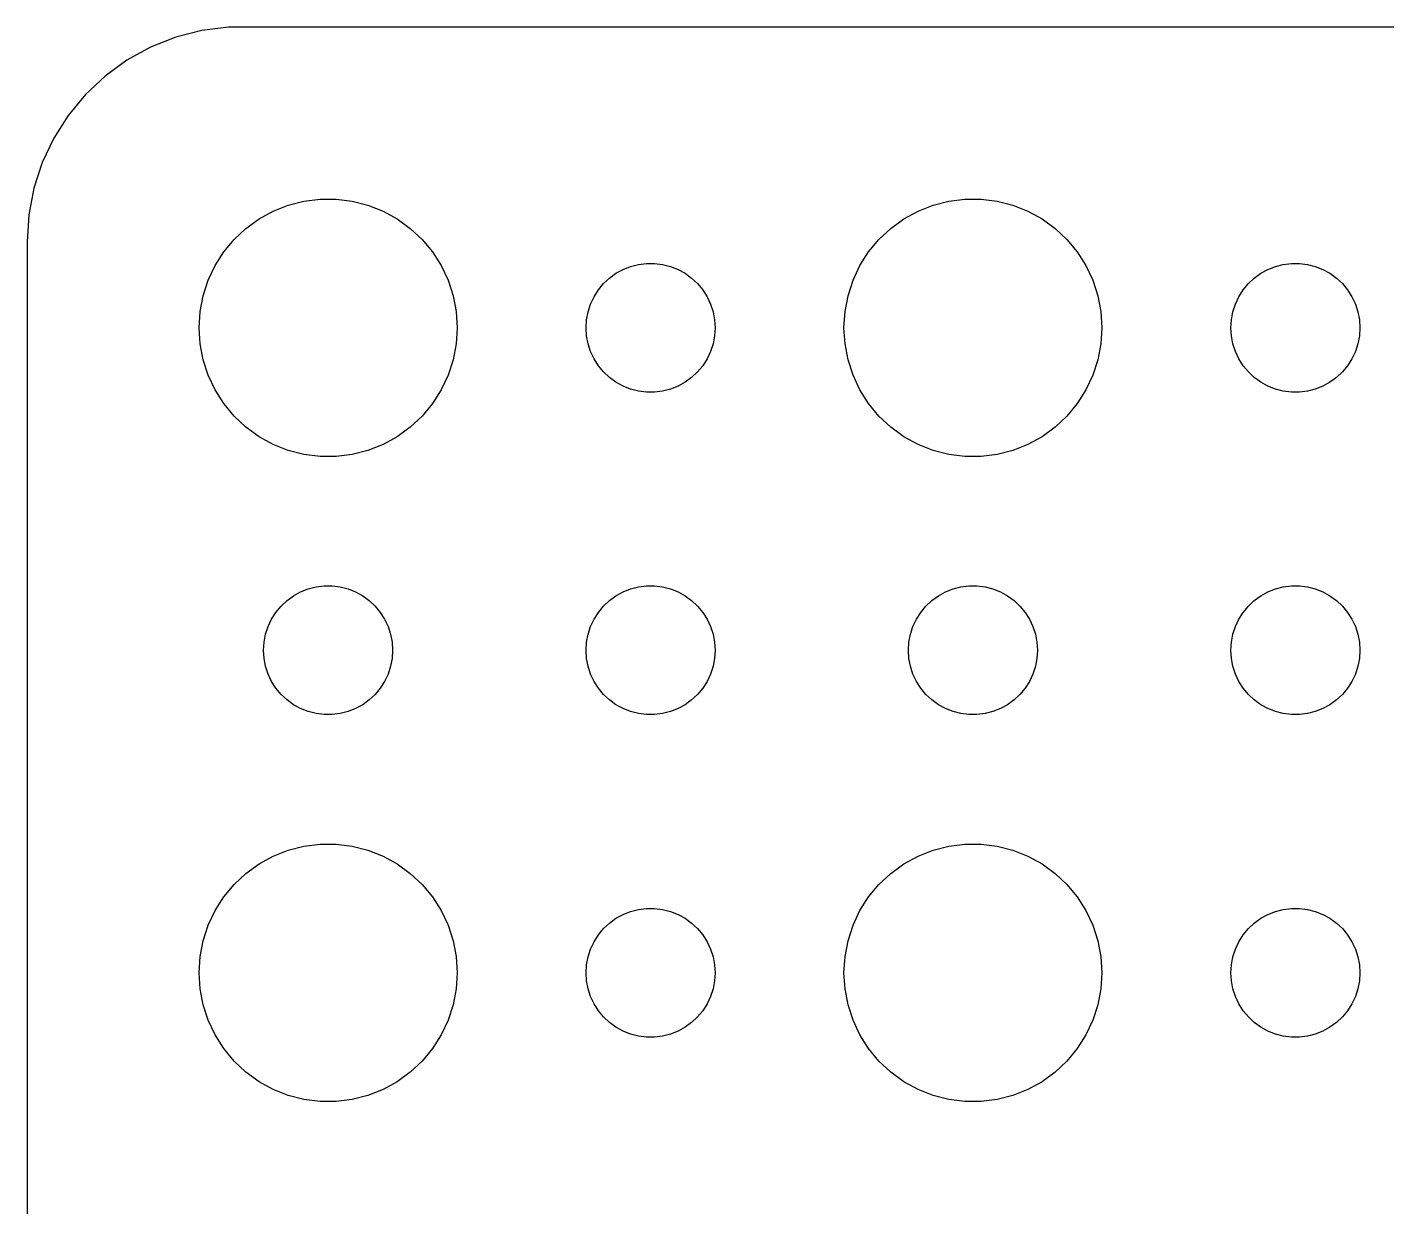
# Model space of a CAD drawing. Header units: metres. Extents: x -134 to 134, y 176 to 394.
# Drawn here: x -134.5 to -102.87, y 252.56 to 279.99 of the extents above; entities that cross this region are included whole.
import ezdxf

# ---------------------------------------------------------------- set-up
doc = ezdxf.new("R2010")
doc.units = ezdxf.units.M

msp = doc.modelspace()

# ---------------------------------------------------------------- linework, layer by layer
for p, q in [((-130.437, 279.911), (-131.045, 279.755)), ((-129.814, 279.99), (-130.437, 279.911)), ((129.814, 279.99), (-129.814, 279.99)), ((-131.045, 279.755), (-131.629, 279.524)), ((-131.629, 279.524), (-132.179, 279.222)), ((-132.179, 279.222), (-132.687, 278.853)), ((-132.687, 278.853), (-133.145, 278.423)), ((-133.145, 278.423), (-133.545, 277.939)), ((-133.545, 277.939), (-133.882, 277.409)), ((-133.882, 277.409), (-134.149, 276.841)), ((-134.149, 276.841), (-134.343, 276.243)), ((-134.343, 276.243), (-134.461, 275.627)), ((-128.777, 275.714), (-128.427, 275.853)), ((-128.427, 275.853), (-128.062, 275.947)), ((-128.062, 275.947), (-127.688, 275.994)), ((-127.688, 275.994), (-127.312, 275.994)), ((-127.312, 275.994), (-126.938, 275.947)), ((-126.938, 275.947), (-126.573, 275.853)), ((-126.573, 275.853), (-126.223, 275.714)), ((-113.777, 275.714), (-113.427, 275.853)), ((-113.427, 275.853), (-113.062, 275.947)), ((-113.062, 275.947), (-112.688, 275.994)), ((-112.688, 275.994), (-112.312, 275.994)), ((-112.312, 275.994), (-111.938, 275.947)), ((-111.938, 275.947), (-111.573, 275.853)), ((-111.573, 275.853), (-111.223, 275.714)), ((-134.461, 275.627), (-134.5, 275)), ((-129.412, 275.312), (-129.107, 275.533)), ((-129.107, 275.533), (-128.777, 275.714)), ((-126.223, 275.714), (-125.893, 275.533)), ((-125.893, 275.533), (-125.588, 275.312)), ((-114.412, 275.312), (-114.107, 275.533)), ((-114.107, 275.533), (-113.777, 275.714)), ((-111.223, 275.714), (-110.893, 275.533)), ((-110.893, 275.533), (-110.588, 275.312)), ((-129.687, 275.054), (-129.412, 275.312)), ((-125.588, 275.312), (-125.313, 275.054)), ((-114.687, 275.054), (-114.412, 275.312)), ((-110.588, 275.312), (-110.313, 275.054)), ((-134.5, 275), (-134.5, 181)), ((-129.927, 274.763), (-129.687, 275.054)), ((-125.313, 275.054), (-125.073, 274.763)), ((-114.927, 274.763), (-114.687, 275.054)), ((-110.313, 275.054), (-110.073, 274.763)), ((-130.129, 274.445), (-129.927, 274.763)), ((-125.073, 274.763), (-124.871, 274.445)), ((-115.129, 274.445), (-114.927, 274.763)), ((-110.073, 274.763), (-109.871, 274.445)), ((-130.289, 274.104), (-130.129, 274.445)), ((-124.871, 274.445), (-124.711, 274.104)), ((-120.956, 274.156), (-120.804, 274.266)), ((-120.804, 274.266), (-120.639, 274.357)), ((-120.639, 274.357), (-120.464, 274.427)), ((-120.464, 274.427), (-120.281, 274.473)), ((-120.281, 274.473), (-120.094, 274.497)), ((-120.094, 274.497), (-119.906, 274.497)), ((-119.906, 274.497), (-119.719, 274.473)), ((-119.719, 274.473), (-119.536, 274.427)), ((-119.536, 274.427), (-119.361, 274.357)), ((-119.361, 274.357), (-119.196, 274.266)), ((-119.196, 274.266), (-119.044, 274.156)), ((-115.289, 274.104), (-115.129, 274.445)), ((-109.871, 274.445), (-109.711, 274.104)), ((-105.956, 274.156), (-105.804, 274.266)), ((-105.804, 274.266), (-105.639, 274.357)), ((-105.639, 274.357), (-105.464, 274.427)), ((-105.464, 274.427), (-105.281, 274.473)), ((-105.281, 274.473), (-105.094, 274.497)), ((-105.094, 274.497), (-104.906, 274.497)), ((-104.906, 274.497), (-104.719, 274.473)), ((-104.719, 274.473), (-104.536, 274.427)), ((-104.536, 274.427), (-104.361, 274.357)), ((-104.361, 274.357), (-104.196, 274.266)), ((-104.196, 274.266), (-104.044, 274.156)), ((-130.406, 273.746), (-130.289, 274.104)), ((-124.711, 274.104), (-124.594, 273.746)), ((-121.214, 273.882), (-121.093, 274.027)), ((-121.093, 274.027), (-120.956, 274.156)), ((-119.044, 274.156), (-118.907, 274.027)), ((-118.907, 274.027), (-118.786, 273.882)), ((-115.406, 273.746), (-115.289, 274.104)), ((-109.711, 274.104), (-109.594, 273.746)), ((-106.214, 273.882), (-106.093, 274.027)), ((-106.093, 274.027), (-105.956, 274.156)), ((-104.044, 274.156), (-103.907, 274.027)), ((-103.907, 274.027), (-103.786, 273.882)), ((-130.476, 273.376), (-130.406, 273.746)), ((-124.594, 273.746), (-124.524, 273.376)), ((-121.395, 273.552), (-121.314, 273.723)), ((-121.314, 273.723), (-121.214, 273.882)), ((-118.786, 273.882), (-118.686, 273.723)), ((-118.686, 273.723), (-118.605, 273.552)), ((-115.476, 273.376), (-115.406, 273.746)), ((-109.594, 273.746), (-109.524, 273.376)), ((-106.395, 273.552), (-106.314, 273.723)), ((-106.314, 273.723), (-106.214, 273.882)), ((-103.786, 273.882), (-103.686, 273.723)), ((-103.686, 273.723), (-103.605, 273.552)), ((-130.5, 273), (-130.476, 273.376)), ((-124.524, 273.376), (-124.5, 273)), ((-121.488, 273.188), (-121.453, 273.373)), ((-121.453, 273.373), (-121.395, 273.552)), ((-118.605, 273.552), (-118.547, 273.373)), ((-118.547, 273.373), (-118.512, 273.188)), ((-115.5, 273), (-115.476, 273.376)), ((-109.524, 273.376), (-109.5, 273)), ((-106.488, 273.188), (-106.453, 273.373)), ((-106.453, 273.373), (-106.395, 273.552)), ((-103.605, 273.552), (-103.547, 273.373)), ((-103.547, 273.373), (-103.512, 273.188)), ((-130.476, 272.624), (-130.5, 273)), ((-124.5, 273), (-124.524, 272.624)), ((-121.5, 273), (-121.488, 273.188)), ((-121.488, 272.812), (-121.5, 273)), ((-118.512, 273.188), (-118.5, 273)), ((-118.5, 273), (-118.512, 272.812)), ((-115.476, 272.624), (-115.5, 273)), ((-109.5, 273), (-109.524, 272.624)), ((-106.5, 273), (-106.488, 273.188)), ((-106.488, 272.812), (-106.5, 273)), ((-103.512, 273.188), (-103.5, 273)), ((-103.5, 273), (-103.512, 272.812)), ((-130.406, 272.254), (-130.476, 272.624)), ((-124.524, 272.624), (-124.594, 272.254)), ((-121.453, 272.627), (-121.488, 272.812)), ((-121.395, 272.448), (-121.453, 272.627)), ((-118.547, 272.627), (-118.605, 272.448)), ((-118.512, 272.812), (-118.547, 272.627)), ((-115.406, 272.254), (-115.476, 272.624)), ((-109.524, 272.624), (-109.594, 272.254)), ((-106.453, 272.627), (-106.488, 272.812)), ((-106.395, 272.448), (-106.453, 272.627)), ((-103.547, 272.627), (-103.605, 272.448)), ((-103.512, 272.812), (-103.547, 272.627)), ((-121.314, 272.277), (-121.395, 272.448)), ((-118.605, 272.448), (-118.686, 272.277)), ((-106.314, 272.277), (-106.395, 272.448)), ((-103.605, 272.448), (-103.686, 272.277)), ((-130.289, 271.896), (-130.406, 272.254)), ((-124.594, 272.254), (-124.711, 271.896)), ((-121.214, 272.118), (-121.314, 272.277)), ((-121.093, 271.973), (-121.214, 272.118)), ((-118.786, 272.118), (-118.907, 271.973)), ((-118.686, 272.277), (-118.786, 272.118)), ((-115.289, 271.896), (-115.406, 272.254)), ((-109.594, 272.254), (-109.711, 271.896)), ((-106.214, 272.118), (-106.314, 272.277)), ((-106.093, 271.973), (-106.214, 272.118)), ((-103.786, 272.118), (-103.907, 271.973)), ((-103.686, 272.277), (-103.786, 272.118)), ((-130.129, 271.555), (-130.289, 271.896)), ((-124.711, 271.896), (-124.871, 271.555)), ((-120.956, 271.844), (-121.093, 271.973)), ((-120.804, 271.734), (-120.956, 271.844)), ((-120.639, 271.643), (-120.804, 271.734)), ((-119.196, 271.734), (-119.361, 271.643)), ((-119.044, 271.844), (-119.196, 271.734)), ((-118.907, 271.973), (-119.044, 271.844)), ((-115.129, 271.555), (-115.289, 271.896)), ((-109.711, 271.896), (-109.871, 271.555)), ((-105.956, 271.844), (-106.093, 271.973)), ((-105.804, 271.734), (-105.956, 271.844)), ((-105.639, 271.643), (-105.804, 271.734)), ((-104.196, 271.734), (-104.361, 271.643)), ((-104.044, 271.844), (-104.196, 271.734)), ((-103.907, 271.973), (-104.044, 271.844)), ((-129.927, 271.237), (-130.129, 271.555)), ((-124.871, 271.555), (-125.073, 271.237)), ((-120.464, 271.573), (-120.639, 271.643)), ((-120.281, 271.527), (-120.464, 271.573)), ((-120.094, 271.503), (-120.281, 271.527)), ((-119.906, 271.503), (-120.094, 271.503)), ((-119.719, 271.527), (-119.906, 271.503)), ((-119.536, 271.573), (-119.719, 271.527)), ((-119.361, 271.643), (-119.536, 271.573)), ((-114.927, 271.237), (-115.129, 271.555)), ((-109.871, 271.555), (-110.073, 271.237)), ((-105.464, 271.573), (-105.639, 271.643)), ((-105.281, 271.527), (-105.464, 271.573)), ((-105.094, 271.503), (-105.281, 271.527)), ((-104.906, 271.503), (-105.094, 271.503)), ((-104.719, 271.527), (-104.906, 271.503)), ((-104.536, 271.573), (-104.719, 271.527)), ((-104.361, 271.643), (-104.536, 271.573)), ((-129.687, 270.946), (-129.927, 271.237)), ((-125.073, 271.237), (-125.313, 270.946)), ((-114.687, 270.946), (-114.927, 271.237)), ((-110.073, 271.237), (-110.313, 270.946)), ((-129.412, 270.688), (-129.687, 270.946)), ((-125.313, 270.946), (-125.588, 270.688)), ((-114.412, 270.688), (-114.687, 270.946)), ((-110.313, 270.946), (-110.588, 270.688)), ((-129.107, 270.467), (-129.412, 270.688)), ((-128.777, 270.286), (-129.107, 270.467)), ((-125.893, 270.467), (-126.223, 270.286)), ((-125.588, 270.688), (-125.893, 270.467)), ((-114.107, 270.467), (-114.412, 270.688)), ((-113.777, 270.286), (-114.107, 270.467)), ((-110.893, 270.467), (-111.223, 270.286)), ((-110.588, 270.688), (-110.893, 270.467)), ((-128.427, 270.147), (-128.777, 270.286)), ((-128.062, 270.053), (-128.427, 270.147)), ((-126.573, 270.147), (-126.938, 270.053)), ((-126.223, 270.286), (-126.573, 270.147)), ((-113.427, 270.147), (-113.777, 270.286)), ((-113.062, 270.053), (-113.427, 270.147)), ((-111.573, 270.147), (-111.938, 270.053)), ((-111.223, 270.286), (-111.573, 270.147)), ((-127.688, 270.006), (-128.062, 270.053)), ((-127.312, 270.006), (-127.688, 270.006)), ((-126.938, 270.053), (-127.312, 270.006)), ((-112.688, 270.006), (-113.062, 270.053)), ((-112.312, 270.006), (-112.688, 270.006)), ((-111.938, 270.053), (-112.312, 270.006)), ((-127.964, 266.927), (-127.781, 266.973)), ((-127.781, 266.973), (-127.594, 266.997)), ((-127.594, 266.997), (-127.406, 266.997)), ((-127.406, 266.997), (-127.219, 266.973)), ((-127.219, 266.973), (-127.036, 266.927)), ((-120.464, 266.927), (-120.281, 266.973)), ((-120.281, 266.973), (-120.094, 266.997)), ((-120.094, 266.997), (-119.906, 266.997)), ((-119.906, 266.997), (-119.719, 266.973)), ((-119.719, 266.973), (-119.536, 266.927)), ((-112.964, 266.927), (-112.781, 266.973)), ((-112.781, 266.973), (-112.594, 266.997)), ((-112.594, 266.997), (-112.406, 266.997)), ((-112.406, 266.997), (-112.219, 266.973)), ((-112.219, 266.973), (-112.036, 266.927)), ((-105.464, 266.927), (-105.281, 266.973)), ((-105.281, 266.973), (-105.094, 266.997)), ((-105.094, 266.997), (-104.906, 266.997)), ((-104.906, 266.997), (-104.719, 266.973)), ((-104.719, 266.973), (-104.536, 266.927)), ((-128.593, 266.527), (-128.456, 266.656)), ((-128.456, 266.656), (-128.304, 266.766)), ((-128.304, 266.766), (-128.139, 266.857)), ((-128.139, 266.857), (-127.964, 266.927)), ((-127.036, 266.927), (-126.861, 266.857)), ((-126.861, 266.857), (-126.696, 266.766)), ((-126.696, 266.766), (-126.544, 266.656)), ((-126.544, 266.656), (-126.407, 266.527)), ((-121.093, 266.527), (-120.956, 266.656)), ((-120.956, 266.656), (-120.804, 266.766)), ((-120.804, 266.766), (-120.639, 266.857)), ((-120.639, 266.857), (-120.464, 266.927)), ((-119.536, 266.927), (-119.361, 266.857)), ((-119.361, 266.857), (-119.196, 266.766)), ((-119.196, 266.766), (-119.044, 266.656)), ((-119.044, 266.656), (-118.907, 266.527)), ((-113.593, 266.527), (-113.456, 266.656)), ((-113.456, 266.656), (-113.304, 266.766)), ((-113.304, 266.766), (-113.139, 266.857)), ((-113.139, 266.857), (-112.964, 266.927)), ((-112.036, 266.927), (-111.861, 266.857)), ((-111.861, 266.857), (-111.696, 266.766)), ((-111.696, 266.766), (-111.544, 266.656)), ((-111.544, 266.656), (-111.407, 266.527)), ((-106.093, 266.527), (-105.956, 266.656)), ((-105.956, 266.656), (-105.804, 266.766)), ((-105.804, 266.766), (-105.639, 266.857)), ((-105.639, 266.857), (-105.464, 266.927)), ((-104.536, 266.927), (-104.361, 266.857)), ((-104.361, 266.857), (-104.196, 266.766)), ((-104.196, 266.766), (-104.044, 266.656)), ((-104.044, 266.656), (-103.907, 266.527)), ((-128.814, 266.223), (-128.714, 266.382)), ((-128.714, 266.382), (-128.593, 266.527)), ((-126.407, 266.527), (-126.286, 266.382)), ((-126.286, 266.382), (-126.186, 266.223)), ((-121.314, 266.223), (-121.214, 266.382)), ((-121.214, 266.382), (-121.093, 266.527)), ((-118.907, 266.527), (-118.786, 266.382)), ((-118.786, 266.382), (-118.686, 266.223)), ((-113.814, 266.223), (-113.714, 266.382)), ((-113.714, 266.382), (-113.593, 266.527)), ((-111.407, 266.527), (-111.286, 266.382)), ((-111.286, 266.382), (-111.186, 266.223)), ((-106.314, 266.223), (-106.214, 266.382)), ((-106.214, 266.382), (-106.093, 266.527)), ((-103.907, 266.527), (-103.786, 266.382)), ((-103.786, 266.382), (-103.686, 266.223)), ((-128.953, 265.873), (-128.895, 266.052)), ((-128.895, 266.052), (-128.814, 266.223)), ((-126.186, 266.223), (-126.105, 266.052)), ((-126.105, 266.052), (-126.047, 265.873)), ((-121.453, 265.873), (-121.395, 266.052)), ((-121.395, 266.052), (-121.314, 266.223)), ((-118.686, 266.223), (-118.605, 266.052)), ((-118.605, 266.052), (-118.547, 265.873)), ((-113.953, 265.873), (-113.895, 266.052)), ((-113.895, 266.052), (-113.814, 266.223)), ((-111.186, 266.223), (-111.105, 266.052)), ((-111.105, 266.052), (-111.047, 265.873)), ((-106.453, 265.873), (-106.395, 266.052)), ((-106.395, 266.052), (-106.314, 266.223)), ((-103.686, 266.223), (-103.605, 266.052)), ((-103.605, 266.052), (-103.547, 265.873)), ((-129, 265.5), (-128.988, 265.688)), ((-128.988, 265.688), (-128.953, 265.873)), ((-126.047, 265.873), (-126.012, 265.688)), ((-126.012, 265.688), (-126, 265.5)), ((-121.5, 265.5), (-121.488, 265.688)), ((-121.488, 265.688), (-121.453, 265.873)), ((-118.547, 265.873), (-118.512, 265.688)), ((-118.512, 265.688), (-118.5, 265.5)), ((-114, 265.5), (-113.988, 265.688)), ((-113.988, 265.688), (-113.953, 265.873)), ((-111.047, 265.873), (-111.012, 265.688)), ((-111.012, 265.688), (-111, 265.5)), ((-106.5, 265.5), (-106.488, 265.688)), ((-106.488, 265.688), (-106.453, 265.873)), ((-103.547, 265.873), (-103.512, 265.688)), ((-103.512, 265.688), (-103.5, 265.5)), ((-128.988, 265.312), (-129, 265.5)), ((-126, 265.5), (-126.012, 265.312)), ((-121.488, 265.312), (-121.5, 265.5)), ((-118.5, 265.5), (-118.512, 265.312)), ((-113.988, 265.312), (-114, 265.5)), ((-111, 265.5), (-111.012, 265.312)), ((-106.488, 265.312), (-106.5, 265.5)), ((-103.5, 265.5), (-103.512, 265.312)), ((-128.953, 265.127), (-128.988, 265.312)), ((-128.895, 264.948), (-128.953, 265.127)), ((-126.047, 265.127), (-126.105, 264.948)), ((-126.012, 265.312), (-126.047, 265.127)), ((-121.453, 265.127), (-121.488, 265.312)), ((-121.395, 264.948), (-121.453, 265.127)), ((-118.547, 265.127), (-118.605, 264.948)), ((-118.512, 265.312), (-118.547, 265.127)), ((-113.953, 265.127), (-113.988, 265.312)), ((-113.895, 264.948), (-113.953, 265.127)), ((-111.047, 265.127), (-111.105, 264.948)), ((-111.012, 265.312), (-111.047, 265.127)), ((-106.453, 265.127), (-106.488, 265.312)), ((-106.395, 264.948), (-106.453, 265.127)), ((-103.547, 265.127), (-103.605, 264.948)), ((-103.512, 265.312), (-103.547, 265.127)), ((-128.814, 264.777), (-128.895, 264.948)), ((-128.714, 264.618), (-128.814, 264.777)), ((-126.186, 264.777), (-126.286, 264.618)), ((-126.105, 264.948), (-126.186, 264.777)), ((-121.314, 264.777), (-121.395, 264.948)), ((-121.214, 264.618), (-121.314, 264.777)), ((-118.686, 264.777), (-118.786, 264.618)), ((-118.605, 264.948), (-118.686, 264.777)), ((-113.814, 264.777), (-113.895, 264.948)), ((-113.714, 264.618), (-113.814, 264.777)), ((-111.186, 264.777), (-111.286, 264.618)), ((-111.105, 264.948), (-111.186, 264.777)), ((-106.314, 264.777), (-106.395, 264.948)), ((-106.214, 264.618), (-106.314, 264.777)), ((-103.686, 264.777), (-103.786, 264.618)), ((-103.605, 264.948), (-103.686, 264.777)), ((-128.593, 264.473), (-128.714, 264.618)), ((-128.456, 264.344), (-128.593, 264.473)), ((-126.407, 264.473), (-126.544, 264.344)), ((-126.286, 264.618), (-126.407, 264.473)), ((-121.093, 264.473), (-121.214, 264.618)), ((-120.956, 264.344), (-121.093, 264.473)), ((-118.907, 264.473), (-119.044, 264.344)), ((-118.786, 264.618), (-118.907, 264.473)), ((-113.593, 264.473), (-113.714, 264.618)), ((-113.456, 264.344), (-113.593, 264.473)), ((-111.407, 264.473), (-111.544, 264.344)), ((-111.286, 264.618), (-111.407, 264.473)), ((-106.093, 264.473), (-106.214, 264.618)), ((-105.956, 264.344), (-106.093, 264.473)), ((-103.907, 264.473), (-104.044, 264.344)), ((-103.786, 264.618), (-103.907, 264.473)), ((-128.304, 264.234), (-128.456, 264.344)), ((-128.139, 264.143), (-128.304, 264.234)), ((-127.964, 264.073), (-128.139, 264.143)), ((-126.861, 264.143), (-127.036, 264.073)), ((-126.696, 264.234), (-126.861, 264.143)), ((-126.544, 264.344), (-126.696, 264.234)), ((-120.804, 264.234), (-120.956, 264.344)), ((-120.639, 264.143), (-120.804, 264.234)), ((-120.464, 264.073), (-120.639, 264.143)), ((-119.361, 264.143), (-119.536, 264.073)), ((-119.196, 264.234), (-119.361, 264.143)), ((-119.044, 264.344), (-119.196, 264.234)), ((-113.304, 264.234), (-113.456, 264.344)), ((-113.139, 264.143), (-113.304, 264.234)), ((-112.964, 264.073), (-113.139, 264.143)), ((-111.861, 264.143), (-112.036, 264.073)), ((-111.696, 264.234), (-111.861, 264.143)), ((-111.544, 264.344), (-111.696, 264.234)), ((-105.804, 264.234), (-105.956, 264.344)), ((-105.639, 264.143), (-105.804, 264.234)), ((-105.464, 264.073), (-105.639, 264.143)), ((-104.361, 264.143), (-104.536, 264.073)), ((-104.196, 264.234), (-104.361, 264.143)), ((-104.044, 264.344), (-104.196, 264.234)), ((-127.781, 264.027), (-127.964, 264.073)), ((-127.594, 264.003), (-127.781, 264.027)), ((-127.406, 264.003), (-127.594, 264.003)), ((-127.219, 264.027), (-127.406, 264.003)), ((-127.036, 264.073), (-127.219, 264.027)), ((-120.281, 264.027), (-120.464, 264.073)), ((-120.094, 264.003), (-120.281, 264.027)), ((-119.906, 264.003), (-120.094, 264.003)), ((-119.719, 264.027), (-119.906, 264.003)), ((-119.536, 264.073), (-119.719, 264.027)), ((-112.781, 264.027), (-112.964, 264.073)), ((-112.594, 264.003), (-112.781, 264.027)), ((-112.406, 264.003), (-112.594, 264.003)), ((-112.219, 264.027), (-112.406, 264.003)), ((-112.036, 264.073), (-112.219, 264.027)), ((-105.281, 264.027), (-105.464, 264.073)), ((-105.094, 264.003), (-105.281, 264.027)), ((-104.906, 264.003), (-105.094, 264.003)), ((-104.719, 264.027), (-104.906, 264.003)), ((-104.536, 264.073), (-104.719, 264.027)), ((-128.427, 260.853), (-128.062, 260.947)), ((-128.062, 260.947), (-127.688, 260.994)), ((-127.688, 260.994), (-127.312, 260.994)), ((-127.312, 260.994), (-126.938, 260.947)), ((-126.938, 260.947), (-126.573, 260.853)), ((-113.427, 260.853), (-113.062, 260.947)), ((-113.062, 260.947), (-112.688, 260.994)), ((-112.688, 260.994), (-112.312, 260.994)), ((-112.312, 260.994), (-111.938, 260.947)), ((-111.938, 260.947), (-111.573, 260.853)), ((-129.107, 260.533), (-128.777, 260.714)), ((-128.777, 260.714), (-128.427, 260.853)), ((-126.573, 260.853), (-126.223, 260.714)), ((-126.223, 260.714), (-125.893, 260.533)), ((-114.107, 260.533), (-113.777, 260.714)), ((-113.777, 260.714), (-113.427, 260.853)), ((-111.573, 260.853), (-111.223, 260.714)), ((-111.223, 260.714), (-110.893, 260.533)), ((-129.687, 260.054), (-129.412, 260.312)), ((-129.412, 260.312), (-129.107, 260.533)), ((-125.893, 260.533), (-125.588, 260.312)), ((-125.588, 260.312), (-125.313, 260.054)), ((-114.687, 260.054), (-114.412, 260.312)), ((-114.412, 260.312), (-114.107, 260.533)), ((-110.893, 260.533), (-110.588, 260.312)), ((-110.588, 260.312), (-110.313, 260.054)), ((-129.927, 259.763), (-129.687, 260.054)), ((-125.313, 260.054), (-125.073, 259.763)), ((-114.927, 259.763), (-114.687, 260.054)), ((-110.313, 260.054), (-110.073, 259.763)), ((-130.129, 259.445), (-129.927, 259.763)), ((-125.073, 259.763), (-124.871, 259.445)), ((-115.129, 259.445), (-114.927, 259.763)), ((-110.073, 259.763), (-109.871, 259.445)), ((-130.289, 259.104), (-130.129, 259.445)), ((-124.871, 259.445), (-124.711, 259.104)), ((-120.804, 259.266), (-120.639, 259.357)), ((-120.639, 259.357), (-120.464, 259.427)), ((-120.464, 259.427), (-120.281, 259.473)), ((-120.281, 259.473), (-120.094, 259.497)), ((-120.094, 259.497), (-119.906, 259.497)), ((-119.906, 259.497), (-119.719, 259.473)), ((-119.719, 259.473), (-119.536, 259.427)), ((-119.536, 259.427), (-119.361, 259.357)), ((-119.361, 259.357), (-119.196, 259.266)), ((-115.289, 259.104), (-115.129, 259.445)), ((-109.871, 259.445), (-109.711, 259.104)), ((-105.804, 259.266), (-105.639, 259.357)), ((-105.639, 259.357), (-105.464, 259.427)), ((-105.464, 259.427), (-105.281, 259.473)), ((-105.281, 259.473), (-105.094, 259.497)), ((-105.094, 259.497), (-104.906, 259.497)), ((-104.906, 259.497), (-104.719, 259.473)), ((-104.719, 259.473), (-104.536, 259.427)), ((-104.536, 259.427), (-104.361, 259.357)), ((-104.361, 259.357), (-104.196, 259.266)), ((-130.406, 258.746), (-130.289, 259.104)), ((-124.711, 259.104), (-124.594, 258.746)), ((-121.214, 258.882), (-121.093, 259.027)), ((-121.093, 259.027), (-120.956, 259.156)), ((-120.956, 259.156), (-120.804, 259.266)), ((-119.196, 259.266), (-119.044, 259.156)), ((-119.044, 259.156), (-118.907, 259.027)), ((-118.907, 259.027), (-118.786, 258.882)), ((-115.406, 258.746), (-115.289, 259.104)), ((-109.711, 259.104), (-109.594, 258.746)), ((-106.214, 258.882), (-106.093, 259.027)), ((-106.093, 259.027), (-105.956, 259.156)), ((-105.956, 259.156), (-105.804, 259.266)), ((-104.196, 259.266), (-104.044, 259.156)), ((-104.044, 259.156), (-103.907, 259.027)), ((-103.907, 259.027), (-103.786, 258.882)), ((-130.476, 258.376), (-130.406, 258.746)), ((-124.594, 258.746), (-124.524, 258.376)), ((-121.395, 258.552), (-121.314, 258.723)), ((-121.314, 258.723), (-121.214, 258.882)), ((-118.786, 258.882), (-118.686, 258.723)), ((-118.686, 258.723), (-118.605, 258.552)), ((-115.476, 258.376), (-115.406, 258.746)), ((-109.594, 258.746), (-109.524, 258.376)), ((-106.395, 258.552), (-106.314, 258.723)), ((-106.314, 258.723), (-106.214, 258.882)), ((-103.786, 258.882), (-103.686, 258.723)), ((-103.686, 258.723), (-103.605, 258.552)), ((-121.453, 258.373), (-121.395, 258.552)), ((-118.605, 258.552), (-118.547, 258.373)), ((-106.453, 258.373), (-106.395, 258.552)), ((-103.605, 258.552), (-103.547, 258.373)), ((-130.5, 258), (-130.476, 258.376)), ((-124.524, 258.376), (-124.5, 258)), ((-121.5, 258), (-121.488, 258.188)), ((-121.488, 258.188), (-121.453, 258.373)), ((-118.547, 258.373), (-118.512, 258.188)), ((-118.512, 258.188), (-118.5, 258)), ((-115.5, 258), (-115.476, 258.376)), ((-109.524, 258.376), (-109.5, 258)), ((-106.5, 258), (-106.488, 258.188)), ((-106.488, 258.188), (-106.453, 258.373)), ((-103.547, 258.373), (-103.512, 258.188)), ((-103.512, 258.188), (-103.5, 258)), ((-130.476, 257.624), (-130.5, 258)), ((-124.5, 258), (-124.524, 257.624)), ((-121.488, 257.812), (-121.5, 258)), ((-121.453, 257.627), (-121.488, 257.812)), ((-118.512, 257.812), (-118.547, 257.627)), ((-118.5, 258), (-118.512, 257.812)), ((-115.476, 257.624), (-115.5, 258)), ((-109.5, 258), (-109.524, 257.624)), ((-106.488, 257.812), (-106.5, 258)), ((-106.453, 257.627), (-106.488, 257.812)), ((-103.512, 257.812), (-103.547, 257.627)), ((-103.5, 258), (-103.512, 257.812)), ((-130.406, 257.254), (-130.476, 257.624)), ((-124.524, 257.624), (-124.594, 257.254)), ((-121.395, 257.448), (-121.453, 257.627)), ((-121.314, 257.277), (-121.395, 257.448)), ((-118.605, 257.448), (-118.686, 257.277)), ((-118.547, 257.627), (-118.605, 257.448)), ((-115.406, 257.254), (-115.476, 257.624)), ((-109.524, 257.624), (-109.594, 257.254)), ((-106.395, 257.448), (-106.453, 257.627)), ((-106.314, 257.277), (-106.395, 257.448)), ((-103.605, 257.448), (-103.686, 257.277)), ((-103.547, 257.627), (-103.605, 257.448)), ((-130.289, 256.896), (-130.406, 257.254)), ((-124.594, 257.254), (-124.711, 256.896)), ((-121.214, 257.118), (-121.314, 257.277)), ((-118.686, 257.277), (-118.786, 257.118)), ((-115.289, 256.896), (-115.406, 257.254)), ((-109.594, 257.254), (-109.711, 256.896)), ((-106.214, 257.118), (-106.314, 257.277)), ((-103.686, 257.277), (-103.786, 257.118)), ((-130.129, 256.555), (-130.289, 256.896)), ((-124.711, 256.896), (-124.871, 256.555)), ((-121.093, 256.973), (-121.214, 257.118)), ((-120.956, 256.844), (-121.093, 256.973)), ((-120.804, 256.734), (-120.956, 256.844)), ((-119.044, 256.844), (-119.196, 256.734)), ((-118.907, 256.973), (-119.044, 256.844)), ((-118.786, 257.118), (-118.907, 256.973)), ((-115.129, 256.555), (-115.289, 256.896)), ((-109.711, 256.896), (-109.871, 256.555)), ((-106.093, 256.973), (-106.214, 257.118)), ((-105.956, 256.844), (-106.093, 256.973)), ((-105.804, 256.734), (-105.956, 256.844)), ((-104.044, 256.844), (-104.196, 256.734)), ((-103.907, 256.973), (-104.044, 256.844)), ((-103.786, 257.118), (-103.907, 256.973)), ((-129.927, 256.237), (-130.129, 256.555)), ((-124.871, 256.555), (-125.073, 256.237)), ((-120.639, 256.643), (-120.804, 256.734)), ((-120.464, 256.573), (-120.639, 256.643)), ((-120.281, 256.527), (-120.464, 256.573)), ((-120.094, 256.503), (-120.281, 256.527)), ((-119.906, 256.503), (-120.094, 256.503)), ((-119.719, 256.527), (-119.906, 256.503)), ((-119.536, 256.573), (-119.719, 256.527)), ((-119.361, 256.643), (-119.536, 256.573)), ((-119.196, 256.734), (-119.361, 256.643)), ((-114.927, 256.237), (-115.129, 256.555)), ((-109.871, 256.555), (-110.073, 256.237)), ((-105.639, 256.643), (-105.804, 256.734)), ((-105.464, 256.573), (-105.639, 256.643)), ((-105.281, 256.527), (-105.464, 256.573)), ((-105.094, 256.503), (-105.281, 256.527)), ((-104.906, 256.503), (-105.094, 256.503)), ((-104.719, 256.527), (-104.906, 256.503)), ((-104.536, 256.573), (-104.719, 256.527)), ((-104.361, 256.643), (-104.536, 256.573)), ((-104.196, 256.734), (-104.361, 256.643)), ((-129.687, 255.946), (-129.927, 256.237)), ((-125.073, 256.237), (-125.313, 255.946)), ((-114.687, 255.946), (-114.927, 256.237)), ((-110.073, 256.237), (-110.313, 255.946)), ((-129.412, 255.688), (-129.687, 255.946)), ((-125.313, 255.946), (-125.588, 255.688)), ((-114.412, 255.688), (-114.687, 255.946)), ((-110.313, 255.946), (-110.588, 255.688)), ((-129.107, 255.467), (-129.412, 255.688)), ((-125.588, 255.688), (-125.893, 255.467)), ((-114.107, 255.467), (-114.412, 255.688)), ((-110.588, 255.688), (-110.893, 255.467)), ((-128.777, 255.286), (-129.107, 255.467)), ((-128.427, 255.147), (-128.777, 255.286)), ((-126.223, 255.286), (-126.573, 255.147)), ((-125.893, 255.467), (-126.223, 255.286)), ((-113.777, 255.286), (-114.107, 255.467)), ((-113.427, 255.147), (-113.777, 255.286)), ((-111.223, 255.286), (-111.573, 255.147)), ((-110.893, 255.467), (-111.223, 255.286)), ((-128.062, 255.053), (-128.427, 255.147)), ((-127.688, 255.006), (-128.062, 255.053)), ((-127.312, 255.006), (-127.688, 255.006)), ((-126.938, 255.053), (-127.312, 255.006)), ((-126.573, 255.147), (-126.938, 255.053)), ((-113.062, 255.053), (-113.427, 255.147)), ((-112.688, 255.006), (-113.062, 255.053)), ((-112.312, 255.006), (-112.688, 255.006)), ((-111.938, 255.053), (-112.312, 255.006)), ((-111.573, 255.147), (-111.938, 255.053))]:
    msp.add_line(p, q)

doc.saveas('drawing.dxf')
